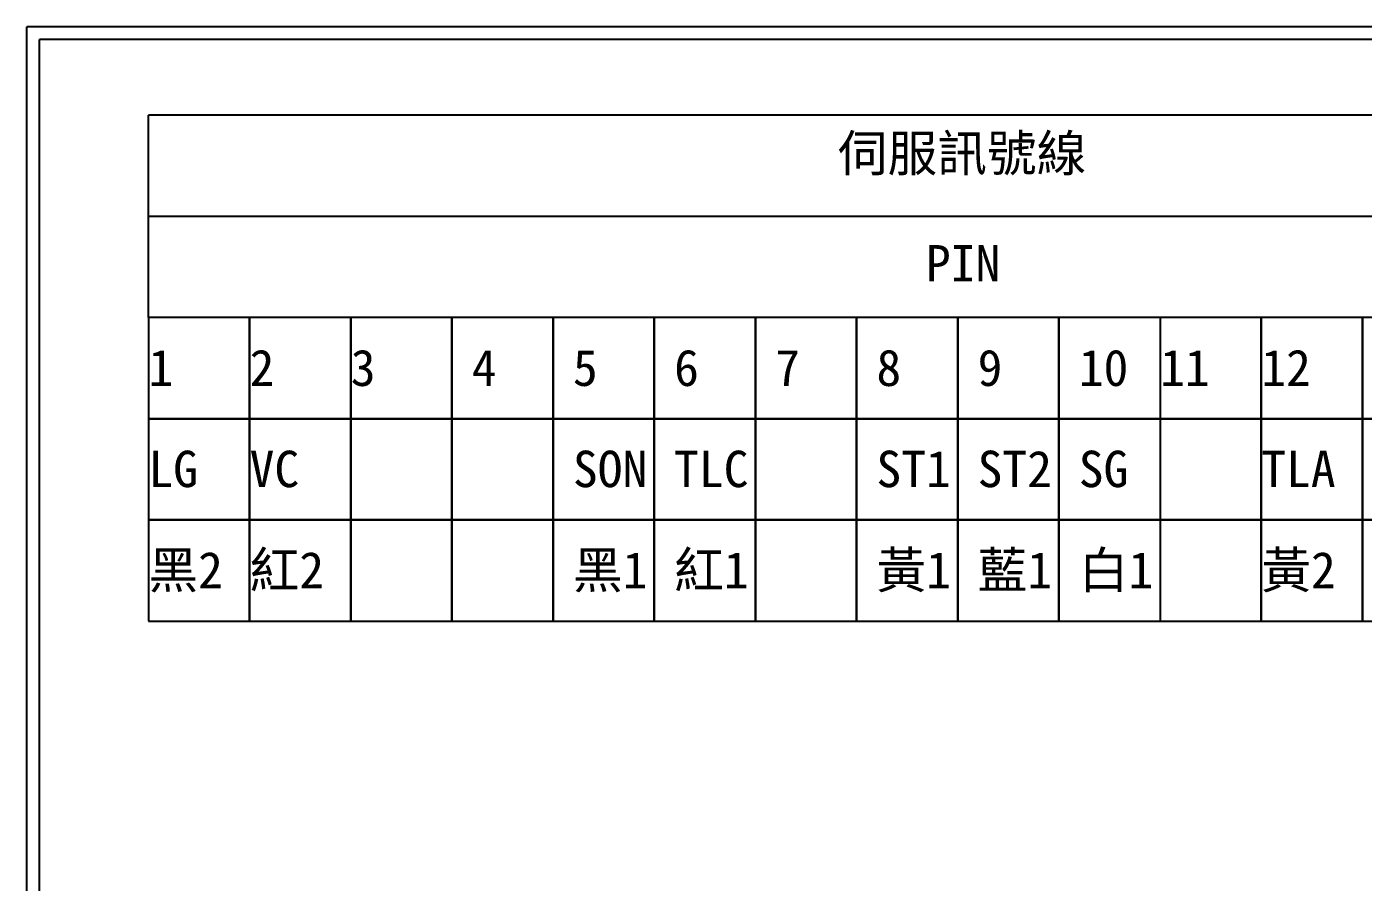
# Model space of a CAD drawing. Extents: x 10 to 297, y 3 to 207.
# Drawn here: x 10 to 142.1, y 122.4 to 207 of the extents above; entities that cross this region are included whole.
import ezdxf

# ---------------------------------------------------------------- set-up
doc = ezdxf.new("R2010")
doc.units = 0
doc.layers.get('0').update_dxf_attribs({"linetype": 'CONTINUOUS'})
doc.layers.add('圖框層', color=7, linetype='CONTINUOUS')
doc.styles.add('STSL', font='KAIU.TTF')

msp = doc.modelspace()

# ---------------------------------------------------------------- linework, layer by layer
for p, q in [((22.03, 188.22), (22.03, 198.22)), ((222.03, 198.22), (22.03, 198.22)), ((22.03, 178.22), (22.03, 188.22)), ((222.03, 188.22), (22.03, 188.22)), ((22.03, 178.22), (22.03, 168.22)), ((32.03, 178.22), (22.03, 178.22)), ((32.03, 168.22), (32.03, 178.22)), ((32.03, 178.22), (32.03, 168.22)), ((42.03, 178.22), (32.03, 178.22)), ((42.03, 168.22), (42.03, 178.22)), ((42.03, 178.22), (42.03, 168.22)), ((42.03, 168.22), (42.03, 178.22)), ((42.03, 178.22), (42.03, 168.22)), ((52.03, 178.22), (42.03, 178.22)), ((52.03, 168.22), (52.03, 178.22)), ((62.03, 178.22), (52.03, 178.22)), ((52.03, 168.22), (52.03, 178.22)), ((52.03, 178.22), (52.03, 168.22)), ((62.03, 168.22), (62.03, 178.22)), ((72.03, 178.22), (62.03, 178.22)), ((62.03, 168.22), (62.03, 178.22)), ((62.03, 178.22), (62.03, 168.22)), ((72.03, 168.22), (72.03, 178.22)), ((82.03, 178.22), (72.03, 178.22)), ((72.03, 168.22), (72.03, 178.22)), ((72.03, 178.22), (72.03, 168.22)), ((82.03, 168.22), (82.03, 178.22)), ((92.03, 178.22), (82.03, 178.22)), ((82.03, 168.22), (82.03, 178.22)), ((82.03, 178.22), (82.03, 168.22)), ((92.03, 168.22), (92.03, 178.22)), ((102.03, 178.22), (92.03, 178.22)), ((92.03, 168.22), (92.03, 178.22)), ((92.03, 178.22), (92.03, 168.22)), ((102.03, 168.22), (102.03, 178.22)), ((112.03, 178.22), (102.03, 178.22)), ((102.03, 168.22), (102.03, 178.22)), ((102.03, 178.22), (102.03, 168.22)), ((112.03, 168.22), (112.03, 178.22)), ((122.03, 178.22), (112.03, 178.22)), ((112.03, 168.22), (112.03, 178.22)), ((112.03, 178.22), (112.03, 168.22)), ((122.03, 178.22), (122.03, 168.22)), ((132.03, 178.22), (122.03, 178.22)), ((132.03, 168.22), (132.03, 178.22)), ((132.03, 178.22), (132.03, 168.22)), ((142.03, 178.22), (132.03, 178.22)), ((142.03, 168.22), (142.03, 178.22)), ((142.03, 178.22), (142.03, 168.22)), ((142.03, 168.22), (142.03, 178.22)), ((142.03, 178.22), (142.03, 168.22)), ((152.03, 178.22), (142.03, 178.22)), ((22.03, 168.22), (32.03, 168.22)), ((22.03, 168.22), (22.03, 158.22)), ((32.03, 168.22), (22.03, 168.22)), ((32.03, 168.22), (42.03, 168.22)), ((32.03, 158.22), (32.03, 168.22)), ((32.03, 168.22), (32.03, 158.22)), ((42.03, 168.22), (32.03, 168.22)), ((42.03, 168.22), (52.03, 168.22)), ((42.03, 158.22), (42.03, 168.22)), ((42.03, 168.22), (42.03, 158.22)), ((42.03, 158.22), (42.03, 168.22)), ((42.03, 168.22), (42.03, 158.22)), ((52.03, 168.22), (42.03, 168.22)), ((52.03, 168.22), (62.03, 168.22)), ((52.03, 158.22), (52.03, 168.22)), ((62.03, 168.22), (52.03, 168.22)), ((52.03, 158.22), (52.03, 168.22)), ((52.03, 168.22), (52.03, 158.22)), ((62.03, 168.22), (72.03, 168.22)), ((62.03, 158.22), (62.03, 168.22)), ((72.03, 168.22), (62.03, 168.22)), ((62.03, 158.22), (62.03, 168.22)), ((62.03, 168.22), (62.03, 158.22)), ((72.03, 168.22), (82.03, 168.22)), ((72.03, 158.22), (72.03, 168.22)), ((82.03, 168.22), (72.03, 168.22)), ((72.03, 158.22), (72.03, 168.22)), ((72.03, 168.22), (72.03, 158.22)), ((82.03, 168.22), (92.03, 168.22)), ((82.03, 158.22), (82.03, 168.22)), ((92.03, 168.22), (82.03, 168.22)), ((82.03, 158.22), (82.03, 168.22)), ((82.03, 168.22), (82.03, 158.22)), ((92.03, 168.22), (102.03, 168.22)), ((92.03, 158.22), (92.03, 168.22)), ((102.03, 168.22), (92.03, 168.22)), ((92.03, 158.22), (92.03, 168.22)), ((92.03, 168.22), (92.03, 158.22)), ((102.03, 168.22), (112.03, 168.22)), ((102.03, 158.22), (102.03, 168.22)), ((112.03, 168.22), (102.03, 168.22)), ((102.03, 158.22), (102.03, 168.22)), ((102.03, 168.22), (102.03, 158.22)), ((112.03, 168.22), (122.03, 168.22)), ((112.03, 158.22), (112.03, 168.22)), ((122.03, 168.22), (112.03, 168.22)), ((112.03, 158.22), (112.03, 168.22)), ((112.03, 168.22), (112.03, 158.22)), ((122.03, 168.22), (132.03, 168.22)), ((122.03, 168.22), (122.03, 158.22)), ((132.03, 168.22), (122.03, 168.22)), ((132.03, 168.22), (142.03, 168.22)), ((132.03, 158.22), (132.03, 168.22)), ((132.03, 168.22), (132.03, 158.22)), ((142.03, 168.22), (132.03, 168.22)), ((142.03, 168.22), (152.03, 168.22)), ((142.03, 158.22), (142.03, 168.22)), ((142.03, 168.22), (142.03, 158.22)), ((142.03, 158.22), (142.03, 168.22)), ((142.03, 168.22), (142.03, 158.22)), ((152.03, 168.22), (142.03, 168.22)), ((22.03, 158.22), (32.03, 158.22)), ((22.03, 158.22), (32.03, 158.22)), ((22.03, 158.22), (22.03, 148.22)), ((32.03, 158.22), (22.03, 158.22)), ((32.03, 158.22), (42.03, 158.22)), ((32.03, 158.22), (42.03, 158.22)), ((32.03, 148.22), (32.03, 158.22)), ((32.03, 158.22), (32.03, 148.22)), ((42.03, 158.22), (32.03, 158.22)), ((42.03, 158.22), (52.03, 158.22)), ((42.03, 158.22), (52.03, 158.22)), ((42.03, 148.22), (42.03, 158.22)), ((42.03, 158.22), (42.03, 148.22)), ((42.03, 148.22), (42.03, 158.22)), ((42.03, 158.22), (42.03, 148.22)), ((52.03, 158.22), (42.03, 158.22)), ((52.03, 158.22), (62.03, 158.22)), ((52.03, 158.22), (62.03, 158.22)), ((52.03, 148.22), (52.03, 158.22)), ((62.03, 158.22), (52.03, 158.22)), ((52.03, 148.22), (52.03, 158.22)), ((52.03, 158.22), (52.03, 148.22)), ((62.03, 158.22), (72.03, 158.22)), ((62.03, 158.22), (72.03, 158.22)), ((62.03, 148.22), (62.03, 158.22)), ((72.03, 158.22), (62.03, 158.22)), ((62.03, 148.22), (62.03, 158.22)), ((62.03, 158.22), (62.03, 148.22)), ((72.03, 158.22), (82.03, 158.22)), ((72.03, 158.22), (82.03, 158.22)), ((72.03, 148.22), (72.03, 158.22)), ((82.03, 158.22), (72.03, 158.22)), ((72.03, 148.22), (72.03, 158.22)), ((72.03, 158.22), (72.03, 148.22)), ((82.03, 158.22), (92.03, 158.22)), ((82.03, 158.22), (92.03, 158.22)), ((82.03, 148.22), (82.03, 158.22)), ((92.03, 158.22), (82.03, 158.22)), ((82.03, 148.22), (82.03, 158.22)), ((82.03, 158.22), (82.03, 148.22)), ((92.03, 158.22), (102.03, 158.22)), ((92.03, 158.22), (102.03, 158.22)), ((92.03, 148.22), (92.03, 158.22)), ((102.03, 158.22), (92.03, 158.22)), ((92.03, 148.22), (92.03, 158.22)), ((92.03, 158.22), (92.03, 148.22)), ((102.03, 158.22), (112.03, 158.22)), ((102.03, 158.22), (112.03, 158.22)), ((102.03, 148.22), (102.03, 158.22)), ((112.03, 158.22), (102.03, 158.22)), ((102.03, 148.22), (102.03, 158.22)), ((102.03, 158.22), (102.03, 148.22)), ((112.03, 158.22), (122.03, 158.22)), ((112.03, 158.22), (122.03, 158.22)), ((112.03, 148.22), (112.03, 158.22)), ((122.03, 158.22), (112.03, 158.22)), ((112.03, 148.22), (112.03, 158.22)), ((112.03, 158.22), (112.03, 148.22)), ((122.03, 158.22), (132.03, 158.22)), ((122.03, 158.22), (132.03, 158.22)), ((122.03, 158.22), (122.03, 148.22)), ((132.03, 158.22), (122.03, 158.22)), ((132.03, 158.22), (142.03, 158.22)), ((132.03, 158.22), (142.03, 158.22)), ((132.03, 148.22), (132.03, 158.22)), ((132.03, 158.22), (132.03, 148.22)), ((142.03, 158.22), (132.03, 158.22)), ((142.03, 158.22), (152.03, 158.22)), ((142.03, 158.22), (152.03, 158.22)), ((142.03, 148.22), (142.03, 158.22)), ((142.03, 158.22), (142.03, 148.22)), ((142.03, 148.22), (142.03, 158.22)), ((142.03, 158.22), (142.03, 148.22)), ((152.03, 158.22), (142.03, 158.22)), ((22.03, 148.22), (32.03, 148.22)), ((32.03, 148.22), (42.03, 148.22)), ((42.03, 148.22), (52.03, 148.22)), ((52.03, 148.22), (62.03, 148.22)), ((62.03, 148.22), (72.03, 148.22)), ((72.03, 148.22), (82.03, 148.22)), ((82.03, 148.22), (92.03, 148.22)), ((92.03, 148.22), (102.03, 148.22)), ((102.03, 148.22), (112.03, 148.22)), ((112.03, 148.22), (122.03, 148.22)), ((122.03, 148.22), (132.03, 148.22)), ((132.03, 148.22), (142.03, 148.22)), ((142.03, 148.22), (152.03, 148.22))]:
    msp.add_line(p, q)
at = {"layer": '圖框層', "color": 7}
for p, q in [((297, 206.97), (10, 206.97)), ((10, 3), (10, 206.97)), ((295.75, 205.72), (11.25, 205.72)), ((11.25, 4.25), (11.25, 205.72))]:
    msp.add_line(p, q, dxfattribs=at)

# ---------------------------------------------------------------- texts
at = {"layer": '圖框層', "color": 4, "style": 'STSL'}
for s, p in [('伺服訊號線', (90.18, 192.67)), ('PIN', (98.88, 181.79)), ('1', (22.03, 171.46)), ('2', (32.03, 171.46)), ('3', (42.03, 171.46)), ('4', (53.99, 171.46)), ('5', (63.99, 171.46)), ('6', (73.99, 171.46)), ('7', (83.99, 171.46)), ('8', (93.99, 171.46)), ('9', (103.99, 171.46)), ('10', (113.99, 171.46)), ('11', (122.03, 171.46)), ('12', (132.03, 171.46)), ('LG', (22.03, 161.46)), ('VC', (32.03, 161.46)), ('SON', (63.99, 161.46)), ('TLC', (73.99, 161.46)), ('ST1', (93.99, 161.46)), ('ST2', (103.99, 161.46)), ('SG', (113.99, 161.46)), ('TLA', (132.03, 161.46)), ('黑2', (22.03, 151.46)), ('紅2', (32.03, 151.46)), ('黑1', (63.99, 151.46)), ('紅1', (73.99, 151.46)), ('黃1', (93.99, 151.46)), ('藍1', (103.99, 151.46)), ('白1', (113.99, 151.46)), ('黃2', (132.03, 151.46))]:
    msp.add_text(s, height=3.6, dxfattribs=at).set_placement(p)

doc.saveas('drawing.dxf')
